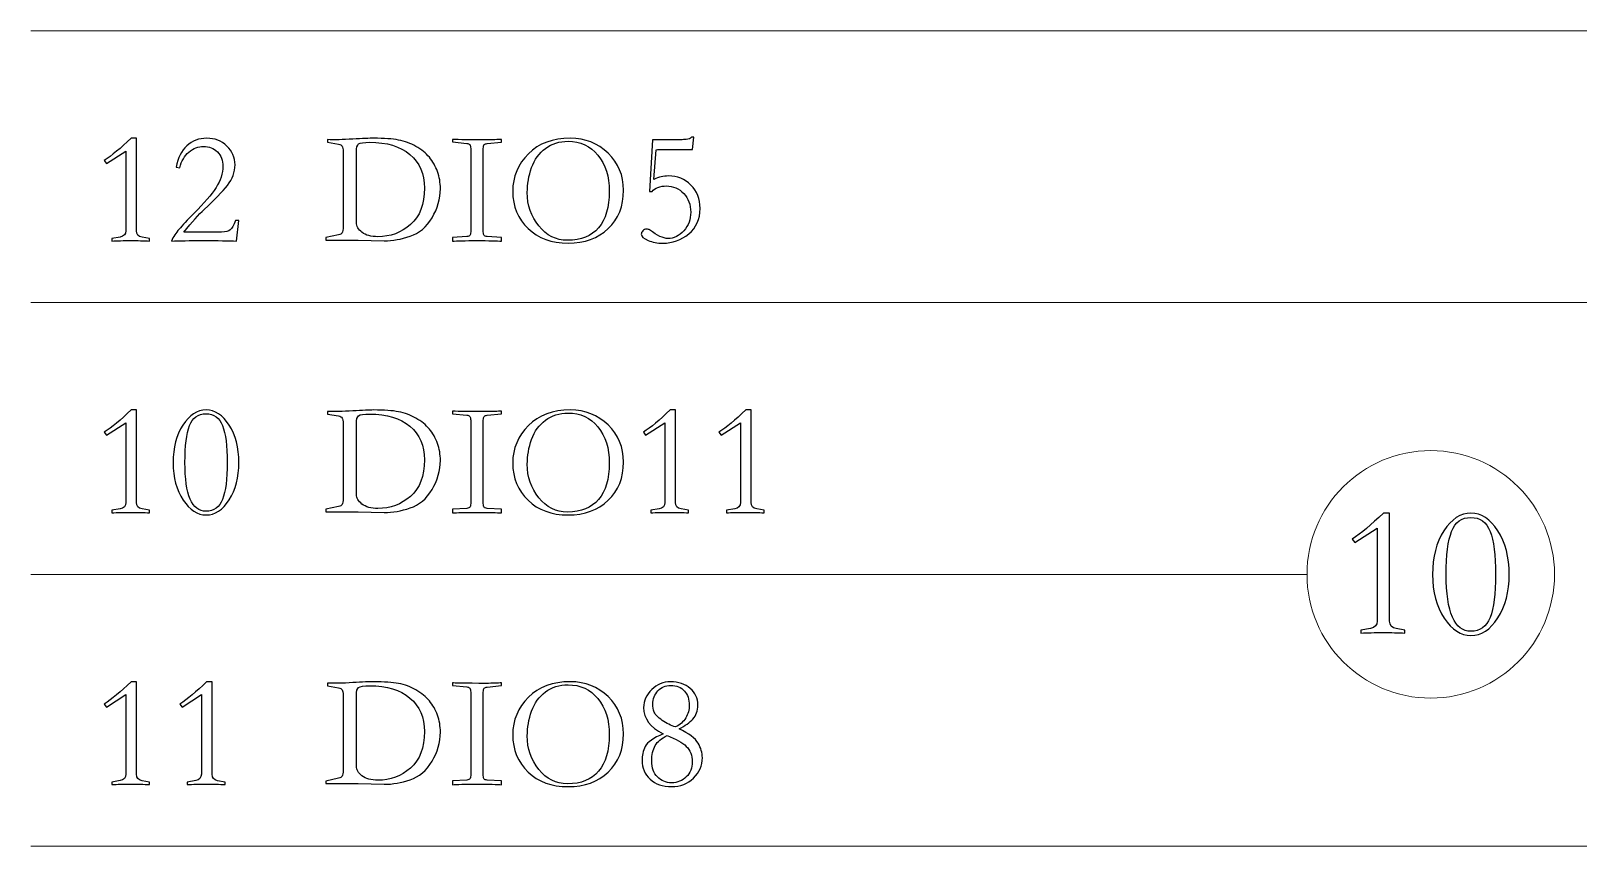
# Model space of a CAD drawing. Header units: millimetres. Extents: x 242 to 1026, y -183 to 372.
# Drawn here: x 504.27 to 530.27, y 195.6 to 209.3 of the extents above; entities that cross this region are included whole.
import ezdxf

# ---------------------------------------------------------------- set-up
doc = ezdxf.new("R2010")
doc.units = ezdxf.units.MM
doc.header["$LTSCALE"] = 30.734
doc.layers.add('layer 1', color=7, linetype='CONTINUOUS')

msp = doc.modelspace()

# ---------------------------------------------------------------- linework, layer by layer
at = {"layer": 'layer 1', "lineweight": 20}
for points, knots in [([(504.271, 209.296), (504.271, 209.296), (548.158, 209.296), (548.158, 209.296), (548.158, 209.296), (548.158, 209.296), (548.158, 202.244), (548.158, 202.244)], [0, 0, 0, 0, 0.333333, 0.333333, 0.333333, 0.333333, 1, 1, 1, 1]), ([(504.271, 204.73), (504.271, 204.73), (541.317, 204.73), (541.317, 204.73), (541.317, 204.73), (541.317, 204.73), (541.317, 202.244), (541.317, 202.244)], [0, 0, 0, 0, 0.333333, 0.333333, 0.333333, 0.333333, 1, 1, 1, 1]), ([(527.799, 202.244), (528.947, 202.244), (529.879, 201.313), (529.879, 200.164), (529.879, 200.164), (529.879, 199.015), (528.947, 198.084), (527.799, 198.084), (527.799, 198.084), (526.65, 198.084), (525.719, 199.015), (525.719, 200.164), (525.719, 200.164), (525.719, 201.313), (526.65, 202.244), (527.799, 202.244)], [0, 0, 0, 0, 0.2, 0.2, 0.2, 0.2, 0.4, 0.4, 0.4, 0.4, 0.6, 0.6, 0.6, 0.6, 1, 1, 1, 1]), ([(504.271, 195.598), (504.271, 195.598), (534.476, 195.598), (534.476, 195.598), (534.476, 195.598), (534.476, 195.598), (534.476, 198.084), (534.476, 198.084)], [0, 0, 0, 0, 0.333333, 0.333333, 0.333333, 0.333333, 1, 1, 1, 1])]:
    msp.add_open_spline(points, degree=3, knots=knots, dxfattribs=at)
at = {"layer": 'layer 1'}
for points, knots in [([(506.263, 205.764), (506.169, 205.77), (506.063, 205.773), (505.946, 205.773), (505.946, 205.773), (505.828, 205.773), (505.723, 205.77), (505.629, 205.764), (505.629, 205.764), (505.629, 205.764), (505.629, 205.808), (505.629, 205.808), (505.629, 205.808), (505.629, 205.808), (505.77, 205.832), (505.77, 205.832), (505.77, 205.832), (505.833, 205.845), (505.864, 205.88), (505.864, 205.938), (505.864, 205.938), (505.864, 205.938), (505.864, 207.276), (505.864, 207.276), (505.864, 207.276), (505.864, 207.276), (505.542, 207.068), (505.542, 207.068), (505.542, 207.068), (505.542, 207.068), (505.504, 207.119), (505.504, 207.119), (505.504, 207.119), (505.629, 207.2), (505.779, 207.325), (505.954, 207.493), (505.954, 207.493), (505.954, 207.493), (506.043, 207.493), (506.043, 207.493), (506.043, 207.493), (506.043, 207.493), (506.043, 205.938), (506.043, 205.938), (506.043, 205.938), (506.043, 205.876), (506.075, 205.84), (506.138, 205.829), (506.138, 205.829), (506.138, 205.829), (506.263, 205.808), (506.263, 205.808), (506.263, 205.808), (506.263, 205.808), (506.263, 205.764), (506.263, 205.764)], [0, 0, 0, 0, 0.066667, 0.066667, 0.066667, 0.066667, 0.133333, 0.133333, 0.133333, 0.133333, 0.2, 0.2, 0.2, 0.2, 0.266667, 0.266667, 0.266667, 0.266667, 0.333333, 0.333333, 0.333333, 0.333333, 0.4, 0.4, 0.4, 0.4, 0.466667, 0.466667, 0.466667, 0.466667, 0.533333, 0.533333, 0.533333, 0.533333, 0.6, 0.6, 0.6, 0.6, 0.666667, 0.666667, 0.666667, 0.666667, 0.733333, 0.733333, 0.733333, 0.733333, 0.8, 0.8, 0.8, 0.8, 0.866667, 0.866667, 0.866667, 0.866667, 1, 1, 1, 1]), ([(507.726, 205.764), (507.596, 205.77), (507.411, 205.773), (507.173, 205.773), (507.173, 205.773), (506.94, 205.773), (506.759, 205.77), (506.631, 205.764), (506.631, 205.764), (506.665, 205.835), (506.709, 205.902), (506.761, 205.965), (506.761, 205.965), (506.814, 206.028), (506.898, 206.118), (507.013, 206.233), (507.013, 206.233), (507.181, 206.401), (507.304, 206.544), (507.382, 206.663), (507.382, 206.663), (507.459, 206.781), (507.498, 206.901), (507.498, 207.022), (507.498, 207.022), (507.498, 207.121), (507.467, 207.201), (507.405, 207.263), (507.405, 207.263), (507.342, 207.324), (507.265, 207.355), (507.173, 207.355), (507.173, 207.355), (507.083, 207.355), (507.001, 207.324), (506.926, 207.261), (506.926, 207.261), (506.852, 207.199), (506.801, 207.111), (506.772, 206.997), (506.772, 206.997), (506.772, 206.997), (506.71, 207.008), (506.71, 207.008), (506.71, 207.008), (506.739, 207.162), (506.799, 207.281), (506.891, 207.366), (506.891, 207.366), (506.983, 207.451), (507.095, 207.493), (507.227, 207.493), (507.227, 207.493), (507.359, 207.493), (507.471, 207.449), (507.563, 207.362), (507.563, 207.362), (507.655, 207.274), (507.701, 207.169), (507.701, 207.046), (507.701, 207.046), (507.701, 206.923), (507.658, 206.808), (507.573, 206.701), (507.573, 206.701), (507.487, 206.593), (507.357, 206.459), (507.184, 206.298), (507.184, 206.298), (507.092, 206.213), (506.977, 206.086), (506.84, 205.916), (506.84, 205.916), (506.84, 205.916), (507.476, 205.916), (507.476, 205.916), (507.476, 205.916), (507.545, 205.916), (507.593, 205.928), (507.621, 205.953), (507.621, 205.953), (507.649, 205.977), (507.679, 206.03), (507.709, 206.111), (507.709, 206.111), (507.709, 206.111), (507.766, 206.111), (507.766, 206.111), (507.766, 206.111), (507.766, 206.111), (507.726, 205.764), (507.726, 205.764)], [0, 0, 0, 0, 0.041667, 0.041667, 0.041667, 0.041667, 0.083333, 0.083333, 0.083333, 0.083333, 0.125, 0.125, 0.125, 0.125, 0.166667, 0.166667, 0.166667, 0.166667, 0.208333, 0.208333, 0.208333, 0.208333, 0.25, 0.25, 0.25, 0.25, 0.291667, 0.291667, 0.291667, 0.291667, 0.333333, 0.333333, 0.333333, 0.333333, 0.375, 0.375, 0.375, 0.375, 0.416667, 0.416667, 0.416667, 0.416667, 0.458333, 0.458333, 0.458333, 0.458333, 0.5, 0.5, 0.5, 0.5, 0.541667, 0.541667, 0.541667, 0.541667, 0.583333, 0.583333, 0.583333, 0.583333, 0.625, 0.625, 0.625, 0.625, 0.666667, 0.666667, 0.666667, 0.666667, 0.708333, 0.708333, 0.708333, 0.708333, 0.75, 0.75, 0.75, 0.75, 0.791667, 0.791667, 0.791667, 0.791667, 0.833333, 0.833333, 0.833333, 0.833333, 0.875, 0.875, 0.875, 0.875, 0.916667, 0.916667, 0.916667, 0.916667, 1, 1, 1, 1]), ([(509.519, 207.265), (509.519, 207.309), (509.514, 207.339), (509.503, 207.358), (509.503, 207.358), (509.492, 207.376), (509.471, 207.387), (509.441, 207.393), (509.441, 207.393), (509.441, 207.393), (509.256, 207.425), (509.256, 207.425), (509.256, 207.425), (509.256, 207.425), (509.256, 207.469), (509.256, 207.469), (509.256, 207.469), (509.372, 207.465), (509.513, 207.468), (509.679, 207.478), (509.679, 207.478), (509.845, 207.488), (509.963, 207.493), (510.031, 207.493), (510.031, 207.493), (510.208, 207.493), (510.348, 207.483), (510.451, 207.463), (510.451, 207.463), (510.554, 207.443), (510.651, 207.407), (510.742, 207.355), (510.742, 207.355), (510.834, 207.302), (510.909, 207.242), (510.967, 207.172), (510.967, 207.172), (511.026, 207.102), (511.072, 207.022), (511.104, 206.932), (511.104, 206.932), (511.137, 206.842), (511.153, 206.746), (511.153, 206.645), (511.153, 206.645), (511.153, 206.475), (511.106, 206.312), (511.012, 206.156), (511.012, 206.156), (510.918, 206), (510.796, 205.896), (510.646, 205.846), (510.646, 205.846), (510.496, 205.795), (510.351, 205.77), (510.21, 205.77), (510.21, 205.77), (510.21, 205.77), (509.771, 205.781), (509.771, 205.781), (509.771, 205.781), (509.771, 205.781), (509.229, 205.781), (509.229, 205.781), (509.229, 205.781), (509.229, 205.781), (509.229, 205.824), (509.229, 205.824), (509.229, 205.824), (509.229, 205.824), (509.441, 205.87), (509.441, 205.87), (509.441, 205.87), (509.47, 205.876), (509.49, 205.887), (509.502, 205.905), (509.502, 205.905), (509.513, 205.923), (509.519, 205.958), (509.519, 206.008), (509.519, 206.008), (509.519, 206.008), (509.519, 207.265), (509.519, 207.265)], [0, 0, 0, 0, 0.045455, 0.045455, 0.045455, 0.045455, 0.090909, 0.090909, 0.090909, 0.090909, 0.136364, 0.136364, 0.136364, 0.136364, 0.181818, 0.181818, 0.181818, 0.181818, 0.227273, 0.227273, 0.227273, 0.227273, 0.272727, 0.272727, 0.272727, 0.272727, 0.318182, 0.318182, 0.318182, 0.318182, 0.363636, 0.363636, 0.363636, 0.363636, 0.409091, 0.409091, 0.409091, 0.409091, 0.454545, 0.454545, 0.454545, 0.454545, 0.5, 0.5, 0.5, 0.5, 0.545455, 0.545455, 0.545455, 0.545455, 0.590909, 0.590909, 0.590909, 0.590909, 0.636364, 0.636364, 0.636364, 0.636364, 0.681818, 0.681818, 0.681818, 0.681818, 0.727273, 0.727273, 0.727273, 0.727273, 0.772727, 0.772727, 0.772727, 0.772727, 0.818182, 0.818182, 0.818182, 0.818182, 0.863636, 0.863636, 0.863636, 0.863636, 0.909091, 0.909091, 0.909091, 0.909091, 1, 1, 1, 1]), ([(509.741, 206.073), (509.741, 206.016), (509.773, 205.962), (509.835, 205.912), (509.835, 205.912), (509.897, 205.862), (509.987, 205.838), (510.104, 205.838), (510.104, 205.838), (510.312, 205.838), (510.494, 205.906), (510.65, 206.042), (510.65, 206.042), (510.807, 206.179), (510.885, 206.383), (510.885, 206.656), (510.885, 206.656), (510.885, 206.894), (510.803, 207.082), (510.641, 207.219), (510.641, 207.219), (510.478, 207.357), (510.253, 207.425), (509.964, 207.425), (509.964, 207.425), (509.866, 207.425), (509.805, 207.416), (509.779, 207.397), (509.779, 207.397), (509.754, 207.378), (509.741, 207.334), (509.741, 207.265), (509.741, 207.265), (509.741, 207.265), (509.741, 206.073), (509.741, 206.073)], [0, 0, 0, 0, 0.1, 0.1, 0.1, 0.1, 0.2, 0.2, 0.2, 0.2, 0.3, 0.3, 0.3, 0.3, 0.4, 0.4, 0.4, 0.4, 0.5, 0.5, 0.5, 0.5, 0.6, 0.6, 0.6, 0.6, 0.7, 0.7, 0.7, 0.7, 0.8, 0.8, 0.8, 0.8, 1, 1, 1, 1]), ([(511.662, 205.919), (511.662, 205.919), (511.662, 207.32), (511.662, 207.32), (511.662, 207.32), (511.662, 207.35), (511.657, 207.372), (511.647, 207.385), (511.647, 207.385), (511.637, 207.397), (511.62, 207.405), (511.595, 207.406), (511.595, 207.406), (511.595, 207.406), (511.356, 207.431), (511.356, 207.431), (511.356, 207.431), (511.356, 207.431), (511.356, 207.474), (511.356, 207.474), (511.356, 207.474), (511.376, 207.469), (511.566, 207.466), (511.925, 207.466), (511.925, 207.466), (512.032, 207.466), (512.117, 207.469), (512.18, 207.474), (512.18, 207.474), (512.18, 207.474), (512.18, 207.428), (512.18, 207.428), (512.18, 207.428), (512.18, 207.428), (511.941, 207.404), (511.941, 207.404), (511.941, 207.404), (511.916, 207.402), (511.898, 207.395), (511.889, 207.385), (511.889, 207.385), (511.879, 207.374), (511.874, 207.352), (511.874, 207.32), (511.874, 207.32), (511.874, 207.32), (511.874, 205.919), (511.874, 205.919), (511.874, 205.919), (511.874, 205.888), (511.878, 205.868), (511.887, 205.858), (511.887, 205.858), (511.896, 205.848), (511.914, 205.842), (511.941, 205.84), (511.941, 205.84), (511.941, 205.84), (512.18, 205.827), (512.18, 205.827), (512.18, 205.827), (512.18, 205.827), (512.18, 205.762), (512.18, 205.762), (512.18, 205.762), (512.108, 205.769), (511.97, 205.773), (511.768, 205.773), (511.768, 205.773), (511.566, 205.773), (511.428, 205.769), (511.356, 205.762), (511.356, 205.762), (511.356, 205.762), (511.356, 205.827), (511.356, 205.827), (511.356, 205.827), (511.356, 205.827), (511.595, 205.84), (511.595, 205.84), (511.595, 205.84), (511.622, 205.844), (511.64, 205.85), (511.649, 205.859), (511.649, 205.859), (511.658, 205.868), (511.662, 205.888), (511.662, 205.919)], [0, 0, 0, 0, 0.043478, 0.043478, 0.043478, 0.043478, 0.086957, 0.086957, 0.086957, 0.086957, 0.130435, 0.130435, 0.130435, 0.130435, 0.173913, 0.173913, 0.173913, 0.173913, 0.217391, 0.217391, 0.217391, 0.217391, 0.26087, 0.26087, 0.26087, 0.26087, 0.304348, 0.304348, 0.304348, 0.304348, 0.347826, 0.347826, 0.347826, 0.347826, 0.391304, 0.391304, 0.391304, 0.391304, 0.434783, 0.434783, 0.434783, 0.434783, 0.478261, 0.478261, 0.478261, 0.478261, 0.521739, 0.521739, 0.521739, 0.521739, 0.565217, 0.565217, 0.565217, 0.565217, 0.608696, 0.608696, 0.608696, 0.608696, 0.652174, 0.652174, 0.652174, 0.652174, 0.695652, 0.695652, 0.695652, 0.695652, 0.73913, 0.73913, 0.73913, 0.73913, 0.782609, 0.782609, 0.782609, 0.782609, 0.826087, 0.826087, 0.826087, 0.826087, 0.869565, 0.869565, 0.869565, 0.869565, 0.913043, 0.913043, 0.913043, 0.913043, 1, 1, 1, 1]), ([(513.299, 205.729), (513.022, 205.729), (512.798, 205.811), (512.627, 205.976), (512.627, 205.976), (512.455, 206.14), (512.369, 206.349), (512.369, 206.602), (512.369, 206.602), (512.369, 206.847), (512.457, 207.057), (512.632, 207.232), (512.632, 207.232), (512.807, 207.406), (513.042, 207.493), (513.337, 207.493), (513.337, 207.493), (513.586, 207.493), (513.797, 207.409), (513.971, 207.242), (513.971, 207.242), (514.144, 207.075), (514.231, 206.867), (514.231, 206.618), (514.231, 206.618), (514.231, 206.352), (514.145, 206.138), (513.973, 205.974), (513.973, 205.974), (513.802, 205.811), (513.577, 205.729), (513.299, 205.729)], [0, 0, 0, 0, 0.111111, 0.111111, 0.111111, 0.111111, 0.222222, 0.222222, 0.222222, 0.222222, 0.333333, 0.333333, 0.333333, 0.333333, 0.444444, 0.444444, 0.444444, 0.444444, 0.555556, 0.555556, 0.555556, 0.555556, 0.666667, 0.666667, 0.666667, 0.666667, 0.777778, 0.777778, 0.777778, 0.777778, 1, 1, 1, 1]), ([(512.613, 206.583), (512.613, 206.368), (512.678, 206.18), (512.807, 206.019), (512.807, 206.019), (512.936, 205.858), (513.096, 205.778), (513.288, 205.778), (513.288, 205.778), (513.517, 205.778), (513.692, 205.848), (513.812, 205.989), (513.812, 205.989), (513.932, 206.13), (513.992, 206.334), (513.992, 206.602), (513.992, 206.602), (513.992, 206.851), (513.929, 207.053), (513.801, 207.208), (513.801, 207.208), (513.674, 207.364), (513.506, 207.442), (513.299, 207.442), (513.299, 207.442), (513.151, 207.442), (513.024, 207.402), (512.918, 207.322), (512.918, 207.322), (512.812, 207.243), (512.735, 207.135), (512.686, 206.999), (512.686, 206.999), (512.638, 206.862), (512.613, 206.724), (512.613, 206.583)], [0, 0, 0, 0, 0.1, 0.1, 0.1, 0.1, 0.2, 0.2, 0.2, 0.2, 0.3, 0.3, 0.3, 0.3, 0.4, 0.4, 0.4, 0.4, 0.5, 0.5, 0.5, 0.5, 0.6, 0.6, 0.6, 0.6, 0.7, 0.7, 0.7, 0.7, 0.8, 0.8, 0.8, 0.8, 1, 1, 1, 1]), ([(515.39, 207.306), (515.39, 207.306), (515.011, 207.306), (515.011, 207.306), (515.011, 207.306), (514.87, 207.306), (514.792, 207.303), (514.778, 207.298), (514.778, 207.298), (514.778, 207.298), (514.743, 206.802), (514.743, 206.802), (514.743, 206.802), (514.822, 206.84), (514.904, 206.859), (514.987, 206.859), (514.987, 206.859), (515.135, 206.859), (515.26, 206.808), (515.363, 206.707), (515.363, 206.707), (515.466, 206.606), (515.518, 206.474), (515.518, 206.312), (515.518, 206.312), (515.518, 206.131), (515.454, 205.989), (515.327, 205.885), (515.327, 205.885), (515.199, 205.781), (515.054, 205.729), (514.892, 205.729), (514.892, 205.729), (514.801, 205.729), (514.718, 205.745), (514.643, 205.777), (514.643, 205.777), (514.567, 205.808), (514.529, 205.843), (514.529, 205.881), (514.529, 205.881), (514.529, 205.899), (514.537, 205.918), (514.553, 205.936), (514.553, 205.936), (514.569, 205.955), (514.592, 205.965), (514.621, 205.965), (514.621, 205.965), (514.641, 205.965), (514.657, 205.96), (514.67, 205.951), (514.67, 205.951), (514.796, 205.856), (514.898, 205.808), (514.976, 205.808), (514.976, 205.808), (515.077, 205.808), (515.166, 205.852), (515.244, 205.939), (515.244, 205.939), (515.322, 206.027), (515.361, 206.13), (515.361, 206.249), (515.361, 206.249), (515.361, 206.376), (515.321, 206.481), (515.243, 206.565), (515.243, 206.565), (515.164, 206.649), (515.067, 206.691), (514.951, 206.691), (514.951, 206.691), (514.901, 206.691), (514.853, 206.683), (514.809, 206.667), (514.809, 206.667), (514.765, 206.65), (514.733, 206.628), (514.713, 206.599), (514.713, 206.599), (514.713, 206.599), (514.667, 206.599), (514.667, 206.599), (514.667, 206.599), (514.667, 206.599), (514.718, 207.466), (514.718, 207.466), (514.718, 207.466), (514.718, 207.466), (515.014, 207.466), (515.014, 207.466), (515.014, 207.466), (515.149, 207.466), (515.239, 207.468), (515.282, 207.471), (515.282, 207.471), (515.325, 207.475), (515.356, 207.488), (515.374, 207.512), (515.374, 207.512), (515.374, 207.512), (515.415, 207.512), (515.415, 207.512), (515.415, 207.512), (515.415, 207.512), (515.39, 207.306), (515.39, 207.306)], [0, 0, 0, 0, 0.035714, 0.035714, 0.035714, 0.035714, 0.071429, 0.071429, 0.071429, 0.071429, 0.107143, 0.107143, 0.107143, 0.107143, 0.142857, 0.142857, 0.142857, 0.142857, 0.178571, 0.178571, 0.178571, 0.178571, 0.214286, 0.214286, 0.214286, 0.214286, 0.25, 0.25, 0.25, 0.25, 0.285714, 0.285714, 0.285714, 0.285714, 0.321429, 0.321429, 0.321429, 0.321429, 0.357143, 0.357143, 0.357143, 0.357143, 0.392857, 0.392857, 0.392857, 0.392857, 0.428571, 0.428571, 0.428571, 0.428571, 0.464286, 0.464286, 0.464286, 0.464286, 0.5, 0.5, 0.5, 0.5, 0.535714, 0.535714, 0.535714, 0.535714, 0.571429, 0.571429, 0.571429, 0.571429, 0.607143, 0.607143, 0.607143, 0.607143, 0.642857, 0.642857, 0.642857, 0.642857, 0.678571, 0.678571, 0.678571, 0.678571, 0.714286, 0.714286, 0.714286, 0.714286, 0.75, 0.75, 0.75, 0.75, 0.785714, 0.785714, 0.785714, 0.785714, 0.821429, 0.821429, 0.821429, 0.821429, 0.857143, 0.857143, 0.857143, 0.857143, 0.892857, 0.892857, 0.892857, 0.892857, 0.928571, 0.928571, 0.928571, 0.928571, 1, 1, 1, 1]), ([(506.263, 201.198), (506.169, 201.203), (506.063, 201.206), (505.946, 201.206), (505.946, 201.206), (505.828, 201.206), (505.723, 201.203), (505.629, 201.198), (505.629, 201.198), (505.629, 201.198), (505.629, 201.241), (505.629, 201.241), (505.629, 201.241), (505.629, 201.241), (505.77, 201.265), (505.77, 201.265), (505.77, 201.265), (505.833, 201.278), (505.864, 201.313), (505.864, 201.371), (505.864, 201.371), (505.864, 201.371), (505.864, 202.709), (505.864, 202.709), (505.864, 202.709), (505.864, 202.709), (505.542, 202.501), (505.542, 202.501), (505.542, 202.501), (505.542, 202.501), (505.504, 202.552), (505.504, 202.552), (505.504, 202.552), (505.629, 202.634), (505.779, 202.758), (505.954, 202.926), (505.954, 202.926), (505.954, 202.926), (506.043, 202.926), (506.043, 202.926), (506.043, 202.926), (506.043, 202.926), (506.043, 201.371), (506.043, 201.371), (506.043, 201.371), (506.043, 201.31), (506.075, 201.273), (506.138, 201.263), (506.138, 201.263), (506.138, 201.263), (506.263, 201.241), (506.263, 201.241), (506.263, 201.241), (506.263, 201.241), (506.263, 201.198), (506.263, 201.198)], [0, 0, 0, 0, 0.066667, 0.066667, 0.066667, 0.066667, 0.133333, 0.133333, 0.133333, 0.133333, 0.2, 0.2, 0.2, 0.2, 0.266667, 0.266667, 0.266667, 0.266667, 0.333333, 0.333333, 0.333333, 0.333333, 0.4, 0.4, 0.4, 0.4, 0.466667, 0.466667, 0.466667, 0.466667, 0.533333, 0.533333, 0.533333, 0.533333, 0.6, 0.6, 0.6, 0.6, 0.666667, 0.666667, 0.666667, 0.666667, 0.733333, 0.733333, 0.733333, 0.733333, 0.8, 0.8, 0.8, 0.8, 0.866667, 0.866667, 0.866667, 0.866667, 1, 1, 1, 1]), ([(507.214, 202.926), (507.364, 202.926), (507.493, 202.842), (507.602, 202.673), (507.602, 202.673), (507.712, 202.504), (507.766, 202.294), (507.766, 202.043), (507.766, 202.043), (507.766, 201.794), (507.712, 201.585), (507.602, 201.416), (507.602, 201.416), (507.493, 201.247), (507.364, 201.162), (507.214, 201.162), (507.214, 201.162), (507.069, 201.162), (506.941, 201.246), (506.829, 201.413), (506.829, 201.413), (506.717, 201.58), (506.661, 201.79), (506.661, 202.043), (506.661, 202.043), (506.661, 202.294), (506.716, 202.504), (506.825, 202.673), (506.825, 202.673), (506.934, 202.842), (507.064, 202.926), (507.214, 202.926)], [0, 0, 0, 0, 0.111111, 0.111111, 0.111111, 0.111111, 0.222222, 0.222222, 0.222222, 0.222222, 0.333333, 0.333333, 0.333333, 0.333333, 0.444444, 0.444444, 0.444444, 0.444444, 0.555556, 0.555556, 0.555556, 0.555556, 0.666667, 0.666667, 0.666667, 0.666667, 0.777778, 0.777778, 0.777778, 0.777778, 1, 1, 1, 1]), ([(507.214, 201.225), (507.347, 201.225), (507.44, 201.291), (507.491, 201.424), (507.491, 201.424), (507.543, 201.557), (507.569, 201.763), (507.569, 202.043), (507.569, 202.043), (507.569, 202.323), (507.543, 202.53), (507.491, 202.663), (507.491, 202.663), (507.44, 202.797), (507.347, 202.864), (507.214, 202.864), (507.214, 202.864), (507.08, 202.864), (506.987, 202.797), (506.936, 202.663), (506.936, 202.663), (506.884, 202.53), (506.859, 202.323), (506.859, 202.043), (506.859, 202.043), (506.859, 201.497), (506.977, 201.225), (507.214, 201.225)], [0, 0, 0, 0, 0.125, 0.125, 0.125, 0.125, 0.25, 0.25, 0.25, 0.25, 0.375, 0.375, 0.375, 0.375, 0.5, 0.5, 0.5, 0.5, 0.625, 0.625, 0.625, 0.625, 0.75, 0.75, 0.75, 0.75, 1, 1, 1, 1]), ([(509.519, 202.699), (509.519, 202.742), (509.514, 202.773), (509.503, 202.791), (509.503, 202.791), (509.492, 202.809), (509.471, 202.82), (509.441, 202.826), (509.441, 202.826), (509.441, 202.826), (509.256, 202.858), (509.256, 202.858), (509.256, 202.858), (509.256, 202.858), (509.256, 202.902), (509.256, 202.902), (509.256, 202.902), (509.372, 202.898), (509.513, 202.901), (509.679, 202.911), (509.679, 202.911), (509.845, 202.921), (509.963, 202.926), (510.031, 202.926), (510.031, 202.926), (510.208, 202.926), (510.348, 202.916), (510.451, 202.896), (510.451, 202.896), (510.554, 202.876), (510.651, 202.84), (510.742, 202.788), (510.742, 202.788), (510.834, 202.736), (510.909, 202.675), (510.967, 202.605), (510.967, 202.605), (511.026, 202.536), (511.072, 202.456), (511.104, 202.365), (511.104, 202.365), (511.137, 202.275), (511.153, 202.179), (511.153, 202.078), (511.153, 202.078), (511.153, 201.908), (511.106, 201.745), (511.012, 201.589), (511.012, 201.589), (510.918, 201.433), (510.796, 201.329), (510.646, 201.279), (510.646, 201.279), (510.496, 201.228), (510.351, 201.203), (510.21, 201.203), (510.21, 201.203), (510.21, 201.203), (509.771, 201.214), (509.771, 201.214), (509.771, 201.214), (509.771, 201.214), (509.229, 201.214), (509.229, 201.214), (509.229, 201.214), (509.229, 201.214), (509.229, 201.257), (509.229, 201.257), (509.229, 201.257), (509.229, 201.257), (509.441, 201.303), (509.441, 201.303), (509.441, 201.303), (509.47, 201.309), (509.49, 201.32), (509.502, 201.338), (509.502, 201.338), (509.513, 201.357), (509.519, 201.391), (509.519, 201.441), (509.519, 201.441), (509.519, 201.441), (509.519, 202.699), (509.519, 202.699)], [0, 0, 0, 0, 0.045455, 0.045455, 0.045455, 0.045455, 0.090909, 0.090909, 0.090909, 0.090909, 0.136364, 0.136364, 0.136364, 0.136364, 0.181818, 0.181818, 0.181818, 0.181818, 0.227273, 0.227273, 0.227273, 0.227273, 0.272727, 0.272727, 0.272727, 0.272727, 0.318182, 0.318182, 0.318182, 0.318182, 0.363636, 0.363636, 0.363636, 0.363636, 0.409091, 0.409091, 0.409091, 0.409091, 0.454545, 0.454545, 0.454545, 0.454545, 0.5, 0.5, 0.5, 0.5, 0.545455, 0.545455, 0.545455, 0.545455, 0.590909, 0.590909, 0.590909, 0.590909, 0.636364, 0.636364, 0.636364, 0.636364, 0.681818, 0.681818, 0.681818, 0.681818, 0.727273, 0.727273, 0.727273, 0.727273, 0.772727, 0.772727, 0.772727, 0.772727, 0.818182, 0.818182, 0.818182, 0.818182, 0.863636, 0.863636, 0.863636, 0.863636, 0.909091, 0.909091, 0.909091, 0.909091, 1, 1, 1, 1]), ([(509.741, 201.506), (509.741, 201.449), (509.773, 201.395), (509.835, 201.345), (509.835, 201.345), (509.897, 201.296), (509.987, 201.271), (510.104, 201.271), (510.104, 201.271), (510.312, 201.271), (510.494, 201.339), (510.65, 201.475), (510.65, 201.475), (510.807, 201.612), (510.885, 201.816), (510.885, 202.089), (510.885, 202.089), (510.885, 202.327), (510.803, 202.515), (510.641, 202.653), (510.641, 202.653), (510.478, 202.79), (510.253, 202.858), (509.964, 202.858), (509.964, 202.858), (509.866, 202.858), (509.805, 202.849), (509.779, 202.83), (509.779, 202.83), (509.754, 202.811), (509.741, 202.767), (509.741, 202.699), (509.741, 202.699), (509.741, 202.699), (509.741, 201.506), (509.741, 201.506)], [0, 0, 0, 0, 0.1, 0.1, 0.1, 0.1, 0.2, 0.2, 0.2, 0.2, 0.3, 0.3, 0.3, 0.3, 0.4, 0.4, 0.4, 0.4, 0.5, 0.5, 0.5, 0.5, 0.6, 0.6, 0.6, 0.6, 0.7, 0.7, 0.7, 0.7, 0.8, 0.8, 0.8, 0.8, 1, 1, 1, 1]), ([(511.662, 201.352), (511.662, 201.352), (511.662, 202.753), (511.662, 202.753), (511.662, 202.753), (511.662, 202.783), (511.657, 202.805), (511.647, 202.818), (511.647, 202.818), (511.637, 202.83), (511.62, 202.838), (511.595, 202.839), (511.595, 202.839), (511.595, 202.839), (511.356, 202.864), (511.356, 202.864), (511.356, 202.864), (511.356, 202.864), (511.356, 202.907), (511.356, 202.907), (511.356, 202.907), (511.376, 202.902), (511.566, 202.899), (511.925, 202.899), (511.925, 202.899), (512.032, 202.899), (512.117, 202.902), (512.18, 202.907), (512.18, 202.907), (512.18, 202.907), (512.18, 202.861), (512.18, 202.861), (512.18, 202.861), (512.18, 202.861), (511.941, 202.837), (511.941, 202.837), (511.941, 202.837), (511.916, 202.835), (511.898, 202.829), (511.889, 202.818), (511.889, 202.818), (511.879, 202.807), (511.874, 202.785), (511.874, 202.753), (511.874, 202.753), (511.874, 202.753), (511.874, 201.352), (511.874, 201.352), (511.874, 201.352), (511.874, 201.321), (511.878, 201.301), (511.887, 201.291), (511.887, 201.291), (511.896, 201.281), (511.914, 201.275), (511.941, 201.273), (511.941, 201.273), (511.941, 201.273), (512.18, 201.26), (512.18, 201.26), (512.18, 201.26), (512.18, 201.26), (512.18, 201.195), (512.18, 201.195), (512.18, 201.195), (512.108, 201.202), (511.97, 201.206), (511.768, 201.206), (511.768, 201.206), (511.566, 201.206), (511.428, 201.202), (511.356, 201.195), (511.356, 201.195), (511.356, 201.195), (511.356, 201.26), (511.356, 201.26), (511.356, 201.26), (511.356, 201.26), (511.595, 201.273), (511.595, 201.273), (511.595, 201.273), (511.622, 201.277), (511.64, 201.283), (511.649, 201.292), (511.649, 201.292), (511.658, 201.301), (511.662, 201.321), (511.662, 201.352)], [0, 0, 0, 0, 0.043478, 0.043478, 0.043478, 0.043478, 0.086957, 0.086957, 0.086957, 0.086957, 0.130435, 0.130435, 0.130435, 0.130435, 0.173913, 0.173913, 0.173913, 0.173913, 0.217391, 0.217391, 0.217391, 0.217391, 0.26087, 0.26087, 0.26087, 0.26087, 0.304348, 0.304348, 0.304348, 0.304348, 0.347826, 0.347826, 0.347826, 0.347826, 0.391304, 0.391304, 0.391304, 0.391304, 0.434783, 0.434783, 0.434783, 0.434783, 0.478261, 0.478261, 0.478261, 0.478261, 0.521739, 0.521739, 0.521739, 0.521739, 0.565217, 0.565217, 0.565217, 0.565217, 0.608696, 0.608696, 0.608696, 0.608696, 0.652174, 0.652174, 0.652174, 0.652174, 0.695652, 0.695652, 0.695652, 0.695652, 0.73913, 0.73913, 0.73913, 0.73913, 0.782609, 0.782609, 0.782609, 0.782609, 0.826087, 0.826087, 0.826087, 0.826087, 0.869565, 0.869565, 0.869565, 0.869565, 0.913043, 0.913043, 0.913043, 0.913043, 1, 1, 1, 1]), ([(513.299, 201.162), (513.022, 201.162), (512.798, 201.245), (512.627, 201.409), (512.627, 201.409), (512.455, 201.573), (512.369, 201.782), (512.369, 202.035), (512.369, 202.035), (512.369, 202.28), (512.457, 202.49), (512.632, 202.665), (512.632, 202.665), (512.807, 202.839), (513.042, 202.926), (513.337, 202.926), (513.337, 202.926), (513.586, 202.926), (513.797, 202.843), (513.971, 202.676), (513.971, 202.676), (514.144, 202.508), (514.231, 202.3), (514.231, 202.051), (514.231, 202.051), (514.231, 201.786), (514.145, 201.571), (513.973, 201.408), (513.973, 201.408), (513.802, 201.244), (513.577, 201.162), (513.299, 201.162)], [0, 0, 0, 0, 0.111111, 0.111111, 0.111111, 0.111111, 0.222222, 0.222222, 0.222222, 0.222222, 0.333333, 0.333333, 0.333333, 0.333333, 0.444444, 0.444444, 0.444444, 0.444444, 0.555556, 0.555556, 0.555556, 0.555556, 0.666667, 0.666667, 0.666667, 0.666667, 0.777778, 0.777778, 0.777778, 0.777778, 1, 1, 1, 1]), ([(512.613, 202.016), (512.613, 201.801), (512.678, 201.613), (512.807, 201.452), (512.807, 201.452), (512.936, 201.292), (513.096, 201.211), (513.288, 201.211), (513.288, 201.211), (513.517, 201.211), (513.692, 201.282), (513.812, 201.422), (513.812, 201.422), (513.932, 201.563), (513.992, 201.767), (513.992, 202.035), (513.992, 202.035), (513.992, 202.284), (513.929, 202.486), (513.801, 202.642), (513.801, 202.642), (513.674, 202.797), (513.506, 202.875), (513.299, 202.875), (513.299, 202.875), (513.151, 202.875), (513.024, 202.835), (512.918, 202.755), (512.918, 202.755), (512.812, 202.676), (512.735, 202.568), (512.686, 202.432), (512.686, 202.432), (512.638, 202.295), (512.613, 202.157), (512.613, 202.016)], [0, 0, 0, 0, 0.1, 0.1, 0.1, 0.1, 0.2, 0.2, 0.2, 0.2, 0.3, 0.3, 0.3, 0.3, 0.4, 0.4, 0.4, 0.4, 0.5, 0.5, 0.5, 0.5, 0.6, 0.6, 0.6, 0.6, 0.7, 0.7, 0.7, 0.7, 0.8, 0.8, 0.8, 0.8, 1, 1, 1, 1]), ([(515.323, 201.198), (515.229, 201.203), (515.123, 201.206), (515.006, 201.206), (515.006, 201.206), (514.888, 201.206), (514.783, 201.203), (514.689, 201.198), (514.689, 201.198), (514.689, 201.198), (514.689, 201.241), (514.689, 201.241), (514.689, 201.241), (514.689, 201.241), (514.83, 201.265), (514.83, 201.265), (514.83, 201.265), (514.893, 201.278), (514.924, 201.313), (514.924, 201.371), (514.924, 201.371), (514.924, 201.371), (514.924, 202.709), (514.924, 202.709), (514.924, 202.709), (514.924, 202.709), (514.602, 202.501), (514.602, 202.501), (514.602, 202.501), (514.602, 202.501), (514.564, 202.552), (514.564, 202.552), (514.564, 202.552), (514.689, 202.634), (514.839, 202.758), (515.014, 202.926), (515.014, 202.926), (515.014, 202.926), (515.103, 202.926), (515.103, 202.926), (515.103, 202.926), (515.103, 202.926), (515.103, 201.371), (515.103, 201.371), (515.103, 201.371), (515.103, 201.31), (515.135, 201.273), (515.198, 201.263), (515.198, 201.263), (515.198, 201.263), (515.323, 201.241), (515.323, 201.241), (515.323, 201.241), (515.323, 201.241), (515.323, 201.198), (515.323, 201.198)], [0, 0, 0, 0, 0.066667, 0.066667, 0.066667, 0.066667, 0.133333, 0.133333, 0.133333, 0.133333, 0.2, 0.2, 0.2, 0.2, 0.266667, 0.266667, 0.266667, 0.266667, 0.333333, 0.333333, 0.333333, 0.333333, 0.4, 0.4, 0.4, 0.4, 0.466667, 0.466667, 0.466667, 0.466667, 0.533333, 0.533333, 0.533333, 0.533333, 0.6, 0.6, 0.6, 0.6, 0.666667, 0.666667, 0.666667, 0.666667, 0.733333, 0.733333, 0.733333, 0.733333, 0.8, 0.8, 0.8, 0.8, 0.866667, 0.866667, 0.866667, 0.866667, 1, 1, 1, 1]), ([(516.593, 201.198), (516.499, 201.203), (516.394, 201.206), (516.276, 201.206), (516.276, 201.206), (516.159, 201.206), (516.053, 201.203), (515.959, 201.198), (515.959, 201.198), (515.959, 201.198), (515.959, 201.241), (515.959, 201.241), (515.959, 201.241), (515.959, 201.241), (516.1, 201.265), (516.1, 201.265), (516.1, 201.265), (516.163, 201.278), (516.195, 201.313), (516.195, 201.371), (516.195, 201.371), (516.195, 201.371), (516.195, 202.709), (516.195, 202.709), (516.195, 202.709), (516.195, 202.709), (515.873, 202.501), (515.873, 202.501), (515.873, 202.501), (515.873, 202.501), (515.835, 202.552), (515.835, 202.552), (515.835, 202.552), (515.959, 202.634), (516.109, 202.758), (516.284, 202.926), (516.284, 202.926), (516.284, 202.926), (516.374, 202.926), (516.374, 202.926), (516.374, 202.926), (516.374, 202.926), (516.374, 201.371), (516.374, 201.371), (516.374, 201.371), (516.374, 201.31), (516.405, 201.273), (516.469, 201.263), (516.469, 201.263), (516.469, 201.263), (516.593, 201.241), (516.593, 201.241), (516.593, 201.241), (516.593, 201.241), (516.593, 201.198), (516.593, 201.198)], [0, 0, 0, 0, 0.066667, 0.066667, 0.066667, 0.066667, 0.133333, 0.133333, 0.133333, 0.133333, 0.2, 0.2, 0.2, 0.2, 0.266667, 0.266667, 0.266667, 0.266667, 0.333333, 0.333333, 0.333333, 0.333333, 0.4, 0.4, 0.4, 0.4, 0.466667, 0.466667, 0.466667, 0.466667, 0.533333, 0.533333, 0.533333, 0.533333, 0.6, 0.6, 0.6, 0.6, 0.666667, 0.666667, 0.666667, 0.666667, 0.733333, 0.733333, 0.733333, 0.733333, 0.8, 0.8, 0.8, 0.8, 0.866667, 0.866667, 0.866667, 0.866667, 1, 1, 1, 1]), ([(527.364, 199.176), (527.254, 199.183), (527.131, 199.186), (526.994, 199.186), (526.994, 199.186), (526.857, 199.186), (526.734, 199.183), (526.624, 199.176), (526.624, 199.176), (526.624, 199.176), (526.624, 199.227), (526.624, 199.227), (526.624, 199.227), (526.624, 199.227), (526.789, 199.255), (526.789, 199.255), (526.789, 199.255), (526.863, 199.27), (526.899, 199.311), (526.899, 199.379), (526.899, 199.379), (526.899, 199.379), (526.899, 200.94), (526.899, 200.94), (526.899, 200.94), (526.899, 200.94), (526.523, 200.697), (526.523, 200.697), (526.523, 200.697), (526.523, 200.697), (526.479, 200.757), (526.479, 200.757), (526.479, 200.757), (526.624, 200.851), (526.799, 200.997), (527.004, 201.193), (527.004, 201.193), (527.004, 201.193), (527.108, 201.193), (527.108, 201.193), (527.108, 201.193), (527.108, 201.193), (527.108, 199.379), (527.108, 199.379), (527.108, 199.379), (527.108, 199.307), (527.145, 199.265), (527.219, 199.252), (527.219, 199.252), (527.219, 199.252), (527.364, 199.227), (527.364, 199.227), (527.364, 199.227), (527.364, 199.227), (527.364, 199.176), (527.364, 199.176)], [0, 0, 0, 0, 0.066667, 0.066667, 0.066667, 0.066667, 0.133333, 0.133333, 0.133333, 0.133333, 0.2, 0.2, 0.2, 0.2, 0.266667, 0.266667, 0.266667, 0.266667, 0.333333, 0.333333, 0.333333, 0.333333, 0.4, 0.4, 0.4, 0.4, 0.466667, 0.466667, 0.466667, 0.466667, 0.533333, 0.533333, 0.533333, 0.533333, 0.6, 0.6, 0.6, 0.6, 0.666667, 0.666667, 0.666667, 0.666667, 0.733333, 0.733333, 0.733333, 0.733333, 0.8, 0.8, 0.8, 0.8, 0.866667, 0.866667, 0.866667, 0.866667, 1, 1, 1, 1]), ([(528.473, 201.193), (528.648, 201.193), (528.8, 201.094), (528.927, 200.897), (528.927, 200.897), (529.055, 200.7), (529.118, 200.455), (529.118, 200.162), (529.118, 200.162), (529.118, 199.872), (529.055, 199.628), (528.927, 199.431), (528.927, 199.431), (528.8, 199.234), (528.648, 199.135), (528.473, 199.135), (528.473, 199.135), (528.305, 199.135), (528.155, 199.233), (528.025, 199.428), (528.025, 199.428), (527.894, 199.622), (527.829, 199.867), (527.829, 200.162), (527.829, 200.162), (527.829, 200.455), (527.892, 200.7), (528.02, 200.897), (528.02, 200.897), (528.147, 201.094), (528.299, 201.193), (528.473, 201.193)], [0, 0, 0, 0, 0.111111, 0.111111, 0.111111, 0.111111, 0.222222, 0.222222, 0.222222, 0.222222, 0.333333, 0.333333, 0.333333, 0.333333, 0.444444, 0.444444, 0.444444, 0.444444, 0.555556, 0.555556, 0.555556, 0.555556, 0.666667, 0.666667, 0.666667, 0.666667, 0.777778, 0.777778, 0.777778, 0.777778, 1, 1, 1, 1]), ([(528.473, 199.208), (528.629, 199.208), (528.737, 199.285), (528.797, 199.44), (528.797, 199.44), (528.858, 199.595), (528.888, 199.836), (528.888, 200.162), (528.888, 200.162), (528.888, 200.489), (528.858, 200.73), (528.797, 200.886), (528.797, 200.886), (528.737, 201.042), (528.629, 201.12), (528.473, 201.12), (528.473, 201.12), (528.318, 201.12), (528.21, 201.042), (528.15, 200.886), (528.15, 200.886), (528.089, 200.73), (528.059, 200.489), (528.059, 200.162), (528.059, 200.162), (528.059, 199.526), (528.197, 199.208), (528.473, 199.208)], [0, 0, 0, 0, 0.125, 0.125, 0.125, 0.125, 0.25, 0.25, 0.25, 0.25, 0.375, 0.375, 0.375, 0.375, 0.5, 0.5, 0.5, 0.5, 0.625, 0.625, 0.625, 0.625, 0.75, 0.75, 0.75, 0.75, 1, 1, 1, 1]), ([(506.263, 196.631), (506.169, 196.636), (506.063, 196.639), (505.946, 196.639), (505.946, 196.639), (505.828, 196.639), (505.723, 196.636), (505.629, 196.631), (505.629, 196.631), (505.629, 196.631), (505.629, 196.674), (505.629, 196.674), (505.629, 196.674), (505.629, 196.674), (505.77, 196.698), (505.77, 196.698), (505.77, 196.698), (505.833, 196.711), (505.864, 196.746), (505.864, 196.804), (505.864, 196.804), (505.864, 196.804), (505.864, 198.143), (505.864, 198.143), (505.864, 198.143), (505.864, 198.143), (505.542, 197.934), (505.542, 197.934), (505.542, 197.934), (505.542, 197.934), (505.504, 197.985), (505.504, 197.985), (505.504, 197.985), (505.629, 198.067), (505.779, 198.191), (505.954, 198.359), (505.954, 198.359), (505.954, 198.359), (506.043, 198.359), (506.043, 198.359), (506.043, 198.359), (506.043, 198.359), (506.043, 196.804), (506.043, 196.804), (506.043, 196.804), (506.043, 196.743), (506.075, 196.707), (506.138, 196.696), (506.138, 196.696), (506.138, 196.696), (506.263, 196.674), (506.263, 196.674), (506.263, 196.674), (506.263, 196.674), (506.263, 196.631), (506.263, 196.631)], [0, 0, 0, 0, 0.066667, 0.066667, 0.066667, 0.066667, 0.133333, 0.133333, 0.133333, 0.133333, 0.2, 0.2, 0.2, 0.2, 0.266667, 0.266667, 0.266667, 0.266667, 0.333333, 0.333333, 0.333333, 0.333333, 0.4, 0.4, 0.4, 0.4, 0.466667, 0.466667, 0.466667, 0.466667, 0.533333, 0.533333, 0.533333, 0.533333, 0.6, 0.6, 0.6, 0.6, 0.666667, 0.666667, 0.666667, 0.666667, 0.733333, 0.733333, 0.733333, 0.733333, 0.8, 0.8, 0.8, 0.8, 0.866667, 0.866667, 0.866667, 0.866667, 1, 1, 1, 1]), ([(507.533, 196.631), (507.439, 196.636), (507.334, 196.639), (507.216, 196.639), (507.216, 196.639), (507.099, 196.639), (506.993, 196.636), (506.899, 196.631), (506.899, 196.631), (506.899, 196.631), (506.899, 196.674), (506.899, 196.674), (506.899, 196.674), (506.899, 196.674), (507.04, 196.698), (507.04, 196.698), (507.04, 196.698), (507.103, 196.711), (507.135, 196.746), (507.135, 196.804), (507.135, 196.804), (507.135, 196.804), (507.135, 198.143), (507.135, 198.143), (507.135, 198.143), (507.135, 198.143), (506.813, 197.934), (506.813, 197.934), (506.813, 197.934), (506.813, 197.934), (506.775, 197.985), (506.775, 197.985), (506.775, 197.985), (506.899, 198.067), (507.049, 198.191), (507.224, 198.359), (507.224, 198.359), (507.224, 198.359), (507.314, 198.359), (507.314, 198.359), (507.314, 198.359), (507.314, 198.359), (507.314, 196.804), (507.314, 196.804), (507.314, 196.804), (507.314, 196.743), (507.345, 196.707), (507.409, 196.696), (507.409, 196.696), (507.409, 196.696), (507.533, 196.674), (507.533, 196.674), (507.533, 196.674), (507.533, 196.674), (507.533, 196.631), (507.533, 196.631)], [0, 0, 0, 0, 0.066667, 0.066667, 0.066667, 0.066667, 0.133333, 0.133333, 0.133333, 0.133333, 0.2, 0.2, 0.2, 0.2, 0.266667, 0.266667, 0.266667, 0.266667, 0.333333, 0.333333, 0.333333, 0.333333, 0.4, 0.4, 0.4, 0.4, 0.466667, 0.466667, 0.466667, 0.466667, 0.533333, 0.533333, 0.533333, 0.533333, 0.6, 0.6, 0.6, 0.6, 0.666667, 0.666667, 0.666667, 0.666667, 0.733333, 0.733333, 0.733333, 0.733333, 0.8, 0.8, 0.8, 0.8, 0.866667, 0.866667, 0.866667, 0.866667, 1, 1, 1, 1]), ([(509.519, 198.132), (509.519, 198.175), (509.514, 198.206), (509.503, 198.224), (509.503, 198.224), (509.492, 198.242), (509.471, 198.254), (509.441, 198.259), (509.441, 198.259), (509.441, 198.259), (509.256, 198.292), (509.256, 198.292), (509.256, 198.292), (509.256, 198.292), (509.256, 198.335), (509.256, 198.335), (509.256, 198.335), (509.372, 198.331), (509.513, 198.334), (509.679, 198.344), (509.679, 198.344), (509.845, 198.354), (509.963, 198.359), (510.031, 198.359), (510.031, 198.359), (510.208, 198.359), (510.348, 198.349), (510.451, 198.33), (510.451, 198.33), (510.554, 198.31), (510.651, 198.274), (510.742, 198.221), (510.742, 198.221), (510.834, 198.169), (510.909, 198.108), (510.967, 198.038), (510.967, 198.038), (511.026, 197.969), (511.072, 197.889), (511.104, 197.798), (511.104, 197.798), (511.137, 197.708), (511.153, 197.612), (511.153, 197.511), (511.153, 197.511), (511.153, 197.341), (511.106, 197.178), (511.012, 197.022), (511.012, 197.022), (510.918, 196.866), (510.796, 196.763), (510.646, 196.712), (510.646, 196.712), (510.496, 196.661), (510.351, 196.636), (510.21, 196.636), (510.21, 196.636), (510.21, 196.636), (509.771, 196.647), (509.771, 196.647), (509.771, 196.647), (509.771, 196.647), (509.229, 196.647), (509.229, 196.647), (509.229, 196.647), (509.229, 196.647), (509.229, 196.69), (509.229, 196.69), (509.229, 196.69), (509.229, 196.69), (509.441, 196.736), (509.441, 196.736), (509.441, 196.736), (509.47, 196.742), (509.49, 196.754), (509.502, 196.772), (509.502, 196.772), (509.513, 196.79), (509.519, 196.824), (509.519, 196.875), (509.519, 196.875), (509.519, 196.875), (509.519, 198.132), (509.519, 198.132)], [0, 0, 0, 0, 0.045455, 0.045455, 0.045455, 0.045455, 0.090909, 0.090909, 0.090909, 0.090909, 0.136364, 0.136364, 0.136364, 0.136364, 0.181818, 0.181818, 0.181818, 0.181818, 0.227273, 0.227273, 0.227273, 0.227273, 0.272727, 0.272727, 0.272727, 0.272727, 0.318182, 0.318182, 0.318182, 0.318182, 0.363636, 0.363636, 0.363636, 0.363636, 0.409091, 0.409091, 0.409091, 0.409091, 0.454545, 0.454545, 0.454545, 0.454545, 0.5, 0.5, 0.5, 0.5, 0.545455, 0.545455, 0.545455, 0.545455, 0.590909, 0.590909, 0.590909, 0.590909, 0.636364, 0.636364, 0.636364, 0.636364, 0.681818, 0.681818, 0.681818, 0.681818, 0.727273, 0.727273, 0.727273, 0.727273, 0.772727, 0.772727, 0.772727, 0.772727, 0.818182, 0.818182, 0.818182, 0.818182, 0.863636, 0.863636, 0.863636, 0.863636, 0.909091, 0.909091, 0.909091, 0.909091, 1, 1, 1, 1]), ([(509.741, 196.94), (509.741, 196.882), (509.773, 196.828), (509.835, 196.778), (509.835, 196.778), (509.897, 196.729), (509.987, 196.704), (510.104, 196.704), (510.104, 196.704), (510.312, 196.704), (510.494, 196.772), (510.65, 196.908), (510.65, 196.908), (510.807, 197.045), (510.885, 197.249), (510.885, 197.522), (510.885, 197.522), (510.885, 197.761), (510.803, 197.948), (510.641, 198.086), (510.641, 198.086), (510.478, 198.223), (510.253, 198.292), (509.964, 198.292), (509.964, 198.292), (509.866, 198.292), (509.805, 198.282), (509.779, 198.263), (509.779, 198.263), (509.754, 198.244), (509.741, 198.2), (509.741, 198.132), (509.741, 198.132), (509.741, 198.132), (509.741, 196.94), (509.741, 196.94)], [0, 0, 0, 0, 0.1, 0.1, 0.1, 0.1, 0.2, 0.2, 0.2, 0.2, 0.3, 0.3, 0.3, 0.3, 0.4, 0.4, 0.4, 0.4, 0.5, 0.5, 0.5, 0.5, 0.6, 0.6, 0.6, 0.6, 0.7, 0.7, 0.7, 0.7, 0.8, 0.8, 0.8, 0.8, 1, 1, 1, 1]), ([(511.662, 196.785), (511.662, 196.785), (511.662, 198.186), (511.662, 198.186), (511.662, 198.186), (511.662, 198.217), (511.657, 198.238), (511.647, 198.251), (511.647, 198.251), (511.637, 198.264), (511.62, 198.271), (511.595, 198.273), (511.595, 198.273), (511.595, 198.273), (511.356, 198.297), (511.356, 198.297), (511.356, 198.297), (511.356, 198.297), (511.356, 198.34), (511.356, 198.34), (511.356, 198.34), (511.376, 198.335), (511.566, 198.332), (511.925, 198.332), (511.925, 198.332), (512.032, 198.332), (512.117, 198.335), (512.18, 198.34), (512.18, 198.34), (512.18, 198.34), (512.18, 198.294), (512.18, 198.294), (512.18, 198.294), (512.18, 198.294), (511.941, 198.27), (511.941, 198.27), (511.941, 198.27), (511.916, 198.268), (511.898, 198.262), (511.889, 198.251), (511.889, 198.251), (511.879, 198.24), (511.874, 198.218), (511.874, 198.186), (511.874, 198.186), (511.874, 198.186), (511.874, 196.785), (511.874, 196.785), (511.874, 196.785), (511.874, 196.754), (511.878, 196.734), (511.887, 196.724), (511.887, 196.724), (511.896, 196.714), (511.914, 196.708), (511.941, 196.707), (511.941, 196.707), (511.941, 196.707), (512.18, 196.693), (512.18, 196.693), (512.18, 196.693), (512.18, 196.693), (512.18, 196.628), (512.18, 196.628), (512.18, 196.628), (512.108, 196.635), (511.97, 196.639), (511.768, 196.639), (511.768, 196.639), (511.566, 196.639), (511.428, 196.635), (511.356, 196.628), (511.356, 196.628), (511.356, 196.628), (511.356, 196.693), (511.356, 196.693), (511.356, 196.693), (511.356, 196.693), (511.595, 196.707), (511.595, 196.707), (511.595, 196.707), (511.622, 196.71), (511.64, 196.717), (511.649, 196.726), (511.649, 196.726), (511.658, 196.735), (511.662, 196.754), (511.662, 196.785)], [0, 0, 0, 0, 0.043478, 0.043478, 0.043478, 0.043478, 0.086957, 0.086957, 0.086957, 0.086957, 0.130435, 0.130435, 0.130435, 0.130435, 0.173913, 0.173913, 0.173913, 0.173913, 0.217391, 0.217391, 0.217391, 0.217391, 0.26087, 0.26087, 0.26087, 0.26087, 0.304348, 0.304348, 0.304348, 0.304348, 0.347826, 0.347826, 0.347826, 0.347826, 0.391304, 0.391304, 0.391304, 0.391304, 0.434783, 0.434783, 0.434783, 0.434783, 0.478261, 0.478261, 0.478261, 0.478261, 0.521739, 0.521739, 0.521739, 0.521739, 0.565217, 0.565217, 0.565217, 0.565217, 0.608696, 0.608696, 0.608696, 0.608696, 0.652174, 0.652174, 0.652174, 0.652174, 0.695652, 0.695652, 0.695652, 0.695652, 0.73913, 0.73913, 0.73913, 0.73913, 0.782609, 0.782609, 0.782609, 0.782609, 0.826087, 0.826087, 0.826087, 0.826087, 0.869565, 0.869565, 0.869565, 0.869565, 0.913043, 0.913043, 0.913043, 0.913043, 1, 1, 1, 1]), ([(513.299, 196.596), (513.022, 196.596), (512.798, 196.678), (512.627, 196.842), (512.627, 196.842), (512.455, 197.006), (512.369, 197.215), (512.369, 197.468), (512.369, 197.468), (512.369, 197.714), (512.457, 197.924), (512.632, 198.098), (512.632, 198.098), (512.807, 198.272), (513.042, 198.359), (513.337, 198.359), (513.337, 198.359), (513.586, 198.359), (513.797, 198.276), (513.971, 198.109), (513.971, 198.109), (514.144, 197.942), (514.231, 197.733), (514.231, 197.484), (514.231, 197.484), (514.231, 197.219), (514.145, 197.004), (513.973, 196.841), (513.973, 196.841), (513.802, 196.677), (513.577, 196.596), (513.299, 196.596)], [0, 0, 0, 0, 0.111111, 0.111111, 0.111111, 0.111111, 0.222222, 0.222222, 0.222222, 0.222222, 0.333333, 0.333333, 0.333333, 0.333333, 0.444444, 0.444444, 0.444444, 0.444444, 0.555556, 0.555556, 0.555556, 0.555556, 0.666667, 0.666667, 0.666667, 0.666667, 0.777778, 0.777778, 0.777778, 0.777778, 1, 1, 1, 1]), ([(512.613, 197.449), (512.613, 197.234), (512.678, 197.046), (512.807, 196.885), (512.807, 196.885), (512.936, 196.725), (513.096, 196.644), (513.288, 196.644), (513.288, 196.644), (513.517, 196.644), (513.692, 196.715), (513.812, 196.856), (513.812, 196.856), (513.932, 196.997), (513.992, 197.201), (513.992, 197.468), (513.992, 197.468), (513.992, 197.717), (513.929, 197.919), (513.801, 198.075), (513.801, 198.075), (513.674, 198.23), (513.506, 198.308), (513.299, 198.308), (513.299, 198.308), (513.151, 198.308), (513.024, 198.268), (512.918, 198.189), (512.918, 198.189), (512.812, 198.109), (512.735, 198.001), (512.686, 197.865), (512.686, 197.865), (512.638, 197.728), (512.613, 197.59), (512.613, 197.449)], [0, 0, 0, 0, 0.1, 0.1, 0.1, 0.1, 0.2, 0.2, 0.2, 0.2, 0.3, 0.3, 0.3, 0.3, 0.4, 0.4, 0.4, 0.4, 0.5, 0.5, 0.5, 0.5, 0.6, 0.6, 0.6, 0.6, 0.7, 0.7, 0.7, 0.7, 0.8, 0.8, 0.8, 0.8, 1, 1, 1, 1]), ([(514.897, 197.484), (514.679, 197.593), (514.569, 197.74), (514.569, 197.926), (514.569, 197.926), (514.569, 198.038), (514.614, 198.138), (514.704, 198.227), (514.704, 198.227), (514.793, 198.315), (514.898, 198.359), (515.019, 198.359), (515.019, 198.359), (515.156, 198.359), (515.267, 198.322), (515.352, 198.248), (515.352, 198.248), (515.437, 198.174), (515.48, 198.081), (515.48, 197.969), (515.48, 197.969), (515.48, 197.872), (515.453, 197.793), (515.398, 197.733), (515.398, 197.733), (515.344, 197.674), (515.267, 197.619), (515.165, 197.568), (515.165, 197.568), (515.332, 197.489), (515.438, 197.408), (515.485, 197.327), (515.485, 197.327), (515.532, 197.246), (515.556, 197.165), (515.556, 197.083), (515.556, 197.083), (515.556, 196.951), (515.506, 196.837), (515.408, 196.74), (515.408, 196.74), (515.31, 196.644), (515.187, 196.596), (515.041, 196.596), (515.041, 196.596), (514.889, 196.596), (514.768, 196.638), (514.678, 196.722), (514.678, 196.722), (514.587, 196.805), (514.542, 196.912), (514.542, 197.04), (514.542, 197.04), (514.542, 197.118), (514.56, 197.194), (514.596, 197.269), (514.596, 197.269), (514.633, 197.344), (514.733, 197.416), (514.897, 197.484)], [0, 0, 0, 0, 0.0625, 0.0625, 0.0625, 0.0625, 0.125, 0.125, 0.125, 0.125, 0.1875, 0.1875, 0.1875, 0.1875, 0.25, 0.25, 0.25, 0.25, 0.3125, 0.3125, 0.3125, 0.3125, 0.375, 0.375, 0.375, 0.375, 0.4375, 0.4375, 0.4375, 0.4375, 0.5, 0.5, 0.5, 0.5, 0.5625, 0.5625, 0.5625, 0.5625, 0.625, 0.625, 0.625, 0.625, 0.6875, 0.6875, 0.6875, 0.6875, 0.75, 0.75, 0.75, 0.75, 0.8125, 0.8125, 0.8125, 0.8125, 0.875, 0.875, 0.875, 0.875, 1, 1, 1, 1]), ([(515.106, 197.601), (515.18, 197.635), (515.237, 197.685), (515.277, 197.751), (515.277, 197.751), (515.316, 197.817), (515.336, 197.889), (515.336, 197.966), (515.336, 197.966), (515.336, 198.062), (515.309, 198.141), (515.254, 198.203), (515.254, 198.203), (515.198, 198.266), (515.122, 198.297), (515.025, 198.297), (515.025, 198.297), (514.936, 198.297), (514.864, 198.267), (514.808, 198.206), (514.808, 198.206), (514.752, 198.146), (514.724, 198.071), (514.724, 197.983), (514.724, 197.983), (514.724, 197.938), (514.732, 197.893), (514.748, 197.85), (514.748, 197.85), (514.764, 197.807), (514.809, 197.76), (514.882, 197.709), (514.882, 197.709), (514.955, 197.658), (515.03, 197.622), (515.106, 197.601)], [0, 0, 0, 0, 0.1, 0.1, 0.1, 0.1, 0.2, 0.2, 0.2, 0.2, 0.3, 0.3, 0.3, 0.3, 0.4, 0.4, 0.4, 0.4, 0.5, 0.5, 0.5, 0.5, 0.6, 0.6, 0.6, 0.6, 0.7, 0.7, 0.7, 0.7, 0.8, 0.8, 0.8, 0.8, 1, 1, 1, 1]), ([(514.962, 197.454), (514.87, 197.409), (514.804, 197.354), (514.764, 197.288), (514.764, 197.288), (514.725, 197.222), (514.705, 197.134), (514.705, 197.024), (514.705, 197.024), (514.705, 196.913), (514.736, 196.825), (514.8, 196.759), (514.8, 196.759), (514.863, 196.694), (514.942, 196.661), (515.038, 196.661), (515.038, 196.661), (515.137, 196.661), (515.22, 196.694), (515.286, 196.759), (515.286, 196.759), (515.352, 196.825), (515.385, 196.91), (515.385, 197.013), (515.385, 197.013), (515.385, 197.121), (515.352, 197.208), (515.286, 197.273), (515.286, 197.273), (515.22, 197.338), (515.112, 197.398), (514.962, 197.454)], [0, 0, 0, 0, 0.111111, 0.111111, 0.111111, 0.111111, 0.222222, 0.222222, 0.222222, 0.222222, 0.333333, 0.333333, 0.333333, 0.333333, 0.444444, 0.444444, 0.444444, 0.444444, 0.555556, 0.555556, 0.555556, 0.555556, 0.666667, 0.666667, 0.666667, 0.666667, 0.777778, 0.777778, 0.777778, 0.777778, 1, 1, 1, 1])]:
    msp.add_open_spline(points, degree=3, knots=knots, dxfattribs=at)
at = {"layer": 'layer 1', "lineweight": 20}
msp.add_open_spline([(504.271, 200.164), (504.271, 200.164), (525.719, 200.164), (525.719, 200.164)], degree=3, dxfattribs=at)

doc.saveas('drawing.dxf')
